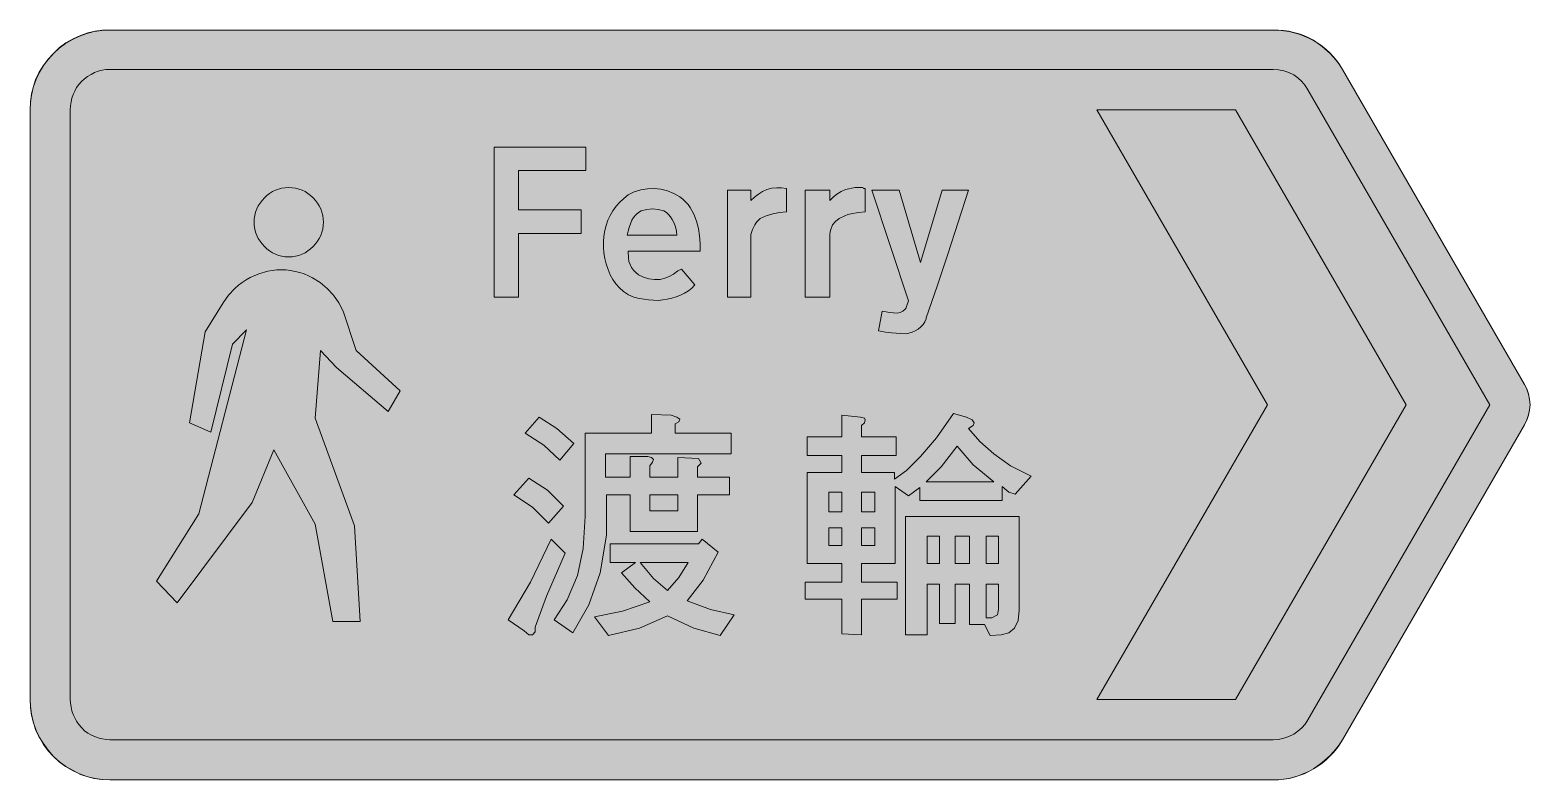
# Model space of a CAD drawing. Header units: metres. Extents: x 45 to 525, y 21 to 261.
import ezdxf

# ---------------------------------------------------------------- set-up
doc = ezdxf.new("R2010")
doc.units = ezdxf.units.M
for name, color, linetype, true_color in [('FILL_BLUE_0000FF', 7, 'Continuous', 0x0000ff), ('FILL_WHITE_FFFFFF', 7, 'Continuous', 0xffffff), ('STROKE_BLUE_0000FF', 7, 'Continuous', 0x0000ff)]:
    doc.layers.add(name, color=color, linetype=linetype, true_color=true_color)

msp = doc.modelspace()

# ---------------------------------------------------------------- hatches: boundary and pattern name
at = {"layer": 'FILL_BLUE_0000FF', "true_color": 0x0000ff}
h = msp.add_hatch(color=7, dxfattribs=at)
h.dxf.hatch_style = 1
h.paths.add_polyline_path([(442.35, 247.92), (444.1, 247.81), (445.76, 247.47), (447.37, 246.91), (448.95, 246.12), (450.29, 245.16), (451.54, 244.06), (452.62, 242.79), (453.45, 241.32), (511.65, 140.52), (453.45, 39.72), (452.62, 38.43), (451.54, 37.25), (450.29, 36.18), (448.95, 35.22), (447.37, 34.43), (445.76, 33.87), (444.1, 33.53), (442.35, 33.42), (70.05, 33.42), (68.92, 33.48), (67.8, 33.64), (66.67, 33.93), (65.55, 34.32), (64.26, 34.83), (63.07, 35.48), (62.01, 36.3), (61.05, 37.32), (60.21, 38.27), (59.47, 39.31), (58.86, 40.4), (58.35, 41.52), (57.96, 42.69), (57.67, 43.92), (57.51, 45.15), (57.45, 46.32), (57.45, 235.02), (57.51, 236.26), (57.67, 237.48), (57.96, 238.69), (58.35, 239.86), (58.86, 240.99), (59.47, 242.07), (60.21, 243.08), (61.05, 244.02), (61.99, 244.88), (63, 245.64), (64.08, 246.31), (65.21, 246.87), (66.38, 247.32), (67.59, 247.65), (68.81, 247.85), (70.05, 247.92), (442.35, 247.92)])
at = {"layer": 'FILL_WHITE_FFFFFF', "true_color": 0xffffff}
h = msp.add_hatch(color=7, dxfattribs=at)
h.dxf.hatch_style = 1
h.paths.add_polyline_path([(442.35, 260.52), (445.72, 260.34), (447.38, 260.11), (449.02, 259.77), (450.64, 259.32), (452.22, 258.75), (453.76, 258.05), (455.25, 257.22), (458.05, 255.26), (460.57, 253.02), (461.71, 251.81), (462.76, 250.55), (463.71, 249.25), (464.55, 247.92), (522.75, 147.12), (523.54, 145.67), (524.1, 144.05), (524.44, 142.31), (524.55, 140.52), (524.44, 138.9), (524.1, 137.26), (523.54, 135.67), (522.75, 134.22), (464.55, 33.42), (463.71, 32.09), (462.76, 30.79), (461.71, 29.53), (460.57, 28.32), (458.05, 26.08), (455.25, 24.12), (453.76, 23.28), (452.22, 22.55), (450.64, 21.93), (449.02, 21.42), (447.38, 21.03), (445.72, 20.75), (444.04, 20.58), (442.35, 20.52), (70.05, 20.52), (67.75, 20.63), (65.4, 20.97), (63.05, 21.53), (60.75, 22.32), (58.34, 23.51), (56.06, 24.83), (53.96, 26.33), (52.05, 28.02), (50.32, 30.1), (48.75, 32.26), (47.41, 34.47), (46.35, 36.72), (45.56, 39.19), (45, 41.63), (44.66, 44.02), (44.55, 46.32), (44.55, 235.02), (44.66, 237.32), (45, 239.71), (45.56, 242.15), (46.35, 244.62), (47.41, 246.86), (48.75, 249.05), (50.32, 251.12), (52.05, 253.02), (53.96, 254.88), (56.06, 256.43), (58.34, 257.7), (60.75, 258.72), (61.89, 259.23), (63.05, 259.63), (65.4, 260.18), (67.75, 260.45), (70.05, 260.52), (442.35, 260.52)])
h = msp.add_hatch(color=7, dxfattribs=at)
h.dxf.hatch_style = 1
h.paths.add_polyline_path([(440.55, 140.52), (385.95, 235.02), (430.35, 235.02), (484.95, 140.52), (430.35, 46.32), (385.95, 46.32), (440.55, 140.52)])
h = msp.add_hatch(color=7, dxfattribs=at)
h.dxf.hatch_style = 1
h.paths.add_polyline_path([(200.85, 175.02), (193.05, 175.02), (193.05, 223.02), (222.45, 223.02), (222.45, 215.52), (200.85, 215.52), (200.85, 202.92), (220.95, 202.92), (220.95, 195.42), (200.85, 195.42), (200.85, 175.02)])
h = msp.add_hatch(color=7, dxfattribs=at)
h.dxf.hatch_style = 1
h.paths.add_polyline_path([(138.39, 197.91), (138.23, 196.83), (137.96, 195.79), (137.59, 194.78), (137.12, 193.82), (136.55, 192.9), (135.89, 192.04), (135.15, 191.22), (134.33, 190.48), (133.47, 189.82), (132.55, 189.25), (131.59, 188.78), (130.58, 188.41), (129.54, 188.14), (128.46, 187.98), (127.35, 187.92), (126.24, 187.98), (125.16, 188.14), (124.12, 188.41), (123.11, 188.78), (122.15, 189.25), (121.23, 189.82), (120.37, 190.48), (119.55, 191.22), (118.81, 192.04), (118.15, 192.9), (117.58, 193.82), (117.11, 194.78), (116.74, 195.79), (116.47, 196.83), (116.31, 197.91), (116.25, 199.02), (116.31, 200.13), (116.47, 201.21), (116.74, 202.25), (117.11, 203.26), (117.58, 204.22), (118.15, 205.14), (118.81, 206), (119.55, 206.82), (120.37, 207.56), (121.23, 208.22), (122.15, 208.79), (123.11, 209.26), (124.12, 209.63), (125.16, 209.9), (126.24, 210.06), (127.35, 210.12), (128.46, 210.06), (129.54, 209.9), (130.58, 209.63), (131.59, 209.26), (132.55, 208.79), (133.47, 208.22), (134.33, 207.56), (135.15, 206.82), (135.89, 206), (136.55, 205.14), (137.12, 204.22), (137.59, 203.26), (137.96, 202.25), (138.23, 201.21), (138.39, 200.13), (138.45, 199.02), (138.39, 197.91)])
h = msp.add_hatch(color=7, dxfattribs=at)
h.dxf.hatch_style = 1
h.paths.add_polyline_path([(237.75, 175.06), (236.07, 175.81), (234.45, 176.82), (233.16, 178), (232.01, 179.3), (231.03, 180.7), (230.25, 182.22), (229.53, 183.92), (228.96, 185.65), (228.52, 187.39), (228.22, 189.16), (228.07, 190.94), (228.06, 192.72), (228.18, 194.52), (228.45, 196.32), (228.87, 197.99), (229.45, 199.62), (230.19, 201.19), (231.07, 202.7), (232.1, 204.11), (233.26, 205.43), (234.54, 206.64), (235.95, 207.72), (237.93, 208.69), (240, 209.36), (242.15, 209.72), (244.31, 209.78), (246.46, 209.55), (248.56, 209.03), (250.57, 208.22), (252.45, 207.12), (253.42, 206.39), (254.31, 205.56), (255.11, 204.65), (255.82, 203.67), (257.01, 201.55), (257.85, 199.32), (258.42, 197.02), (258.79, 194.63), (258.99, 192.19), (259.05, 189.72), (235.95, 189.72), (236.02, 187.51), (236.2, 186.47), (236.55, 185.52), (237.06, 184.5), (237.67, 183.65), (238.41, 182.9), (239.25, 182.22), (240.88, 181.44), (242.59, 180.91), (244.35, 180.66), (246.15, 180.72), (247.67, 181.06), (249.11, 181.62), (250.5, 182.41), (251.85, 183.42), (253.05, 184.02), (257.25, 178.92), (256.29, 177.9), (255.22, 177.05), (254.04, 176.3), (252.75, 175.62), (251.37, 175.1), (249.95, 174.67), (248.49, 174.34), (247.01, 174.12), (245.52, 174.01), (244.02, 174.02), (242.52, 174.15), (241.05, 174.42), (239.43, 174.58), (237.75, 175.06)])
h.paths.add_polyline_path([(251.44, 196.17), (251.14, 197.48), (250.66, 198.74), (250.05, 199.92), (249.54, 200.76), (248.92, 201.49), (248.19, 202.11), (247.35, 202.62), (245.55, 203.13), (243.75, 203.29), (241.95, 203.13), (240.15, 202.62), (239.26, 202.07), (238.42, 201.35), (237.7, 200.51), (237.15, 199.62), (236.29, 197.33), (235.93, 196.12), (235.65, 194.82), (251.55, 194.82), (251.44, 196.17)], flags=16)
h = msp.add_hatch(color=7, dxfattribs=at)
h.dxf.hatch_style = 1
h.paths.add_polyline_path([(276.43, 206.99), (277.69, 207.95), (279, 208.79), (280.35, 209.52), (281.92, 209.86), (283.5, 210.01), (285.07, 209.98), (286.65, 209.82), (286.65, 202.32), (284.41, 202.16), (282.22, 201.72), (280.15, 201.05), (278.25, 200.22), (277.24, 199.28), (276.77, 198.74), (276.45, 198.12), (275.74, 196.73), (275.25, 195.12), (275.25, 175.02), (267.75, 175.02), (267.75, 209.22), (275.25, 209.22), (275.25, 205.92), (276.43, 206.99)])
h = msp.add_hatch(color=7, dxfattribs=at)
h.dxf.hatch_style = 1
h.paths.add_polyline_path([(301.58, 206.99), (302.77, 207.95), (304.08, 208.79), (305.55, 209.52), (308.55, 210.12), (310.35, 210.12), (310.95, 210.12), (311.21, 209.97), (311.25, 209.82), (311.55, 209.82), (311.85, 209.82), (311.85, 202.32), (309.6, 202.13), (307.35, 201.72), (306.28, 201.44), (305.29, 201.08), (303.45, 200.22), (302.29, 199.28), (301.35, 198.12), (300.79, 196.73), (300.55, 195.97), (300.45, 195.12), (300.45, 175.02), (292.65, 175.02), (292.65, 209.22), (300.45, 209.22), (300.45, 205.92), (301.58, 206.99)])
h = msp.add_hatch(color=7, dxfattribs=at)
h.dxf.hatch_style = 1
h.paths.add_polyline_path([(325.65, 173.82), (313.95, 209.22), (322.65, 209.22), (329.55, 186.12), (336.45, 209.22), (344.85, 209.22), (338.25, 188.82), (334.8, 178.51), (331.35, 168.42), (331.35, 168.12), (330.92, 167.15), (330.32, 166.27), (329.58, 165.49), (328.72, 164.82), (327.79, 164.26), (326.79, 163.82), (325.77, 163.5), (324.75, 163.32), (320.25, 163.62), (318.26, 163.81), (316.05, 164.22), (317.25, 170.52), (319.65, 170.11), (322.05, 169.92), (322.98, 170.08), (323.89, 170.52), (324.62, 171.19), (324.88, 171.59), (325.05, 172.02), (325.65, 173.82)])
h = msp.add_hatch(color=7, dxfattribs=at)
h.dxf.hatch_style = 1
h.paths.add_polyline_path([(135.75, 102.42), (122.55, 126.12), (115.65, 109.32), (91.65, 77.22), (85.05, 84.12), (98.55, 105.72), (113.85, 164.52), (109.35, 160.02), (102.45, 131.82), (95.55, 134.82), (100.65, 163.92), (106.35, 173.22), (108.09, 175.62), (110.14, 177.83), (111.27, 178.84), (112.47, 179.76), (113.73, 180.59), (115.05, 181.32), (117.8, 182.5), (120.64, 183.31), (122.08, 183.57), (123.53, 183.72), (124.99, 183.78), (126.45, 183.72), (127.95, 183.56), (129.43, 183.29), (130.86, 182.92), (132.26, 182.46), (133.62, 181.9), (134.93, 181.26), (137.4, 179.71), (139.65, 177.83), (141.64, 175.66), (143.35, 173.22), (144.75, 170.52), (148.95, 157.92), (163.05, 145.02), (159.15, 138.42), (142.65, 152.52), (137.55, 157.92), (135.75, 136.32), (148.35, 101.82), (150.15, 71.22), (141.45, 71.22), (135.75, 102.42)])
h = msp.add_hatch(color=7, dxfattribs=at)
h.dxf.hatch_style = 1
h.paths.add_polyline_path([(213.15, 133.02), (218.55, 128.22), (214.05, 122.82), (208.95, 127.62), (202.95, 131.52), (207.45, 136.62), (213.15, 133.02)])
h = msp.add_hatch(color=7, dxfattribs=at)
h.dxf.hatch_style = 1
h.paths.add_polyline_path([(243.45, 137.52), (249.75, 137.22), (251.55, 136.62), (252.45, 136.02), (252.15, 135.12), (250.95, 134.52), (250.95, 131.52), (268.95, 131.52), (268.95, 124.92), (228.75, 124.92), (228.75, 117.42), (236.55, 117.42), (236.55, 124.02), (242.25, 124.02), (243.45, 123.72), (244.05, 123.12), (243.75, 122.22), (242.85, 121.02), (242.85, 117.42), (251.85, 117.42), (251.85, 123.72), (258.45, 123.42), (259.35, 121.92), (258.15, 120.72), (258.15, 117.42), (268.35, 117.42), (268.35, 111.72), (258.15, 111.72), (258.15, 100.02), (236.55, 100.02), (236.55, 111.72), (229.05, 111.72), (229.05, 98.82), (226.95, 86.82), (223.35, 76.62), (218.25, 67.62), (212.25, 71.82), (216.45, 78.12), (219.75, 85.92), (221.55, 94.62), (222.15, 104.82), (222.15, 131.52), (243.45, 131.52), (243.45, 137.52)])
h.paths.add_polyline_path([(251.85, 111.72), (242.85, 111.72), (242.85, 106.62), (251.85, 106.62), (251.85, 111.72)], flags=16)
h = msp.add_hatch(color=7, dxfattribs=at)
h.dxf.hatch_style = 1
h.paths.add_polyline_path([(310.65, 133.92), (310.65, 130.32), (321.75, 130.32), (321.75, 124.32), (310.65, 124.32), (310.65, 118.92), (321.15, 118.92), (321.15, 116.82), (325.05, 119.52), (329.55, 124.02), (334.65, 130.02), (340.05, 137.82), (344.25, 136.62), (346.05, 135.72), (346.65, 134.82), (346.35, 133.92), (344.85, 133.02), (348.45, 128.82), (352.95, 124.92), (358.35, 121.02), (364.95, 117.72), (359.85, 112.02), (357.75, 112.62), (355.65, 114.42), (355.65, 109.92), (329.25, 109.92), (329.25, 114.12), (325.65, 111.42), (321.45, 114.42), (321.45, 89.82), (310.65, 89.82), (310.65, 83.82), (322.05, 83.82), (322.05, 78.42), (310.65, 78.42), (310.65, 67.02), (304.35, 67.32), (304.35, 78.42), (292.65, 78.42), (292.65, 83.82), (304.35, 83.82), (304.35, 89.82), (293.25, 89.82), (293.25, 118.92), (304.35, 118.92), (304.35, 124.32), (293.25, 124.32), (293.25, 130.32), (304.35, 130.32), (304.35, 137.22), (310.35, 136.62), (311.55, 136.32), (311.85, 135.72), (311.55, 134.82), (310.65, 133.92)])
h.paths.add_polyline_path([(304.35, 101.22), (300.15, 101.22), (300.15, 95.52), (304.35, 95.52), (304.35, 101.22)], flags=16)
h.paths.add_polyline_path([(314.85, 95.52), (314.85, 101.22), (310.65, 101.22), (310.65, 95.52), (314.85, 95.52)], flags=16)
h.paths.add_polyline_path([(300.15, 106.32), (304.35, 106.32), (304.35, 112.62), (300.15, 112.62), (300.15, 106.32)], flags=16)
h.paths.add_polyline_path([(310.65, 112.62), (310.65, 106.32), (314.85, 106.32), (314.85, 112.62), (310.65, 112.62)], flags=16)
h.paths.add_polyline_path([(341.25, 127.32), (336.15, 120.72), (331.35, 115.92), (352.95, 115.92), (346.35, 121.32), (341.25, 127.32)], flags=16)
h = msp.add_hatch(color=7, dxfattribs=at)
h.dxf.hatch_style = 1
h.paths.add_polyline_path([(210.15, 113.22), (215.25, 108.12), (210.45, 102.72), (205.35, 107.82), (199.35, 111.72), (204.15, 117.12), (210.15, 113.22)])
h = msp.add_hatch(color=7, dxfattribs=at)
h.dxf.hatch_style = 1
h.paths.add_polyline_path([(359.55, 69.12), (357.75, 67.62), (355.35, 67.02), (351.75, 66.72), (349.95, 70.32), (345.15, 70.32), (345.15, 83.22), (340.65, 83.22), (340.65, 70.62), (335.55, 70.62), (335.55, 83.22), (331.65, 83.22), (331.65, 67.02), (324.75, 67.02), (324.75, 104.82), (361.05, 104.82), (361.05, 74.82), (360.75, 71.52), (359.55, 69.12)])
h.paths.add_polyline_path([(354.45, 89.82), (354.45, 98.52), (350.55, 98.52), (350.55, 89.82), (354.45, 89.82)], flags=16)
h.paths.add_polyline_path([(331.65, 89.82), (335.55, 89.82), (335.55, 98.52), (331.65, 98.52), (331.65, 89.82)], flags=16)
h.paths.add_polyline_path([(340.65, 98.52), (340.65, 89.82), (345.15, 89.82), (345.15, 98.52), (340.65, 98.52)], flags=16)
h.paths.add_polyline_path([(354.15, 73.32), (354.45, 75.12), (354.45, 83.22), (350.55, 83.22), (350.55, 72.42), (352.35, 72.42), (354.15, 73.32)], flags=16)
h = msp.add_hatch(color=7, dxfattribs=at)
h.dxf.hatch_style = 1
h.paths.add_polyline_path([(204.75, 83.82), (211.35, 97.62), (215.85, 93.12), (209.85, 79.32), (206.25, 69.42), (206.25, 67.92), (205.35, 67.02), (204.15, 67.02), (202.65, 68.22), (197.55, 71.82), (204.75, 83.82)])
h = msp.add_hatch(color=7, dxfattribs=at)
h.dxf.hatch_style = 1
h.paths.add_polyline_path([(259.65, 97.62), (264.75, 93.42), (259.95, 84.42), (254.85, 77.82), (262.35, 75.12), (269.85, 73.32), (265.35, 66.72), (256.95, 69.12), (248.55, 73.02), (239.55, 69.12), (229.65, 66.72), (225.15, 72.72), (234.15, 74.52), (242.85, 77.52), (238.05, 82.02), (233.85, 86.82), (238.35, 90.12), (230.25, 90.12), (230.25, 96.12), (258.45, 96.12), (259.65, 97.62)])
h.paths.add_polyline_path([(248.55, 81.12), (252.15, 85.32), (255.15, 90.12), (239.85, 90.12), (244.05, 85.02), (248.55, 81.12)], flags=16)

# ---------------------------------------------------------------- linework, layer by layer
at = {"layer": 'FILL_BLUE_0000FF', "lineweight": 0, "true_color": 0x0000ff}
msp.add_lwpolyline([(442.35, 247.92), (444.1, 247.81), (445.76, 247.47), (447.37, 246.91), (448.95, 246.12), (450.29, 245.16), (451.54, 244.06), (452.62, 242.79), (453.45, 241.32), (511.65, 140.52), (453.45, 39.72), (452.62, 38.43), (451.54, 37.25), (450.29, 36.18), (448.95, 35.22), (447.37, 34.43), (445.76, 33.87), (444.1, 33.53), (442.35, 33.42), (70.05, 33.42), (68.92, 33.48), (67.8, 33.64), (66.67, 33.93), (65.55, 34.32), (64.26, 34.83), (63.07, 35.48), (62.01, 36.3), (61.05, 37.32), (60.21, 38.27), (59.47, 39.31), (58.86, 40.4), (58.35, 41.52), (57.96, 42.69), (57.67, 43.92), (57.51, 45.15), (57.45, 46.32), (57.45, 235.02), (57.51, 236.26), (57.67, 237.48), (57.96, 238.69), (58.35, 239.86), (58.86, 240.99), (59.47, 242.07), (60.21, 243.08), (61.05, 244.02), (61.99, 244.88), (63, 245.64), (64.08, 246.31), (65.21, 246.87), (66.38, 247.32), (67.59, 247.65), (68.81, 247.85), (70.05, 247.92)], close=True, dxfattribs=at)
at = {"layer": 'FILL_WHITE_FFFFFF', "lineweight": 0, "true_color": 0xffffff}
for points in [[(442.35, 260.52), (445.72, 260.34), (447.38, 260.11), (449.02, 259.77), (450.64, 259.32), (452.22, 258.75), (453.76, 258.05), (455.25, 257.22), (458.05, 255.26), (460.57, 253.02), (461.71, 251.81), (462.76, 250.55), (463.71, 249.25), (464.55, 247.92), (522.75, 147.12), (523.54, 145.67), (524.1, 144.05), (524.44, 142.31), (524.55, 140.52), (524.44, 138.9), (524.1, 137.26), (523.54, 135.67), (522.75, 134.22), (464.55, 33.42), (463.71, 32.09), (462.76, 30.79), (461.71, 29.53), (460.57, 28.32), (458.05, 26.08), (455.25, 24.12), (453.76, 23.28), (452.22, 22.55), (450.64, 21.93), (449.02, 21.42), (447.38, 21.03), (445.72, 20.75), (444.04, 20.58), (442.35, 20.52), (70.05, 20.52), (67.75, 20.63), (65.4, 20.97), (63.05, 21.53), (60.75, 22.32), (58.34, 23.51), (56.06, 24.83), (53.96, 26.33), (52.05, 28.02), (50.32, 30.1), (48.75, 32.26), (47.41, 34.47), (46.35, 36.72), (45.56, 39.19), (45, 41.63), (44.66, 44.02), (44.55, 46.32), (44.55, 235.02), (44.66, 237.32), (45, 239.71), (45.56, 242.15), (46.35, 244.62), (47.41, 246.86), (48.75, 249.05), (50.32, 251.12), (52.05, 253.02), (53.96, 254.88), (56.06, 256.43), (58.34, 257.7), (60.75, 258.72), (61.89, 259.23), (63.05, 259.63), (65.4, 260.18), (67.75, 260.45), (70.05, 260.52)], [(200.85, 175.02), (193.05, 175.02), (193.05, 223.02), (222.45, 223.02), (222.45, 215.52), (200.85, 215.52), (200.85, 202.92), (220.95, 202.92), (220.95, 195.42), (200.85, 195.42)], [(138.39, 197.91), (138.23, 196.83), (137.96, 195.79), (137.59, 194.78), (137.12, 193.82), (136.55, 192.9), (135.89, 192.04), (135.15, 191.22), (134.33, 190.48), (133.47, 189.82), (132.55, 189.25), (131.59, 188.78), (130.58, 188.41), (129.54, 188.14), (128.46, 187.98), (127.35, 187.92), (126.24, 187.98), (125.16, 188.14), (124.12, 188.41), (123.11, 188.78), (122.15, 189.25), (121.23, 189.82), (120.37, 190.48), (119.55, 191.22), (118.81, 192.04), (118.15, 192.9), (117.58, 193.82), (117.11, 194.78), (116.74, 195.79), (116.47, 196.83), (116.31, 197.91), (116.25, 199.02), (116.31, 200.13), (116.47, 201.21), (116.74, 202.25), (117.11, 203.26), (117.58, 204.22), (118.15, 205.14), (118.81, 206), (119.55, 206.82), (120.37, 207.56), (121.23, 208.22), (122.15, 208.79), (123.11, 209.26), (124.12, 209.63), (125.16, 209.9), (126.24, 210.06), (127.35, 210.12), (128.46, 210.06), (129.54, 209.9), (130.58, 209.63), (131.59, 209.26), (132.55, 208.79), (133.47, 208.22), (134.33, 207.56), (135.15, 206.82), (135.89, 206), (136.55, 205.14), (137.12, 204.22), (137.59, 203.26), (137.96, 202.25), (138.23, 201.21), (138.39, 200.13), (138.45, 199.02)], [(237.75, 175.06), (236.07, 175.81), (234.45, 176.82), (233.16, 178), (232.01, 179.3), (231.03, 180.7), (230.25, 182.22), (229.53, 183.92), (228.96, 185.65), (228.52, 187.39), (228.22, 189.16), (228.07, 190.94), (228.06, 192.72), (228.18, 194.52), (228.45, 196.32), (228.87, 197.99), (229.45, 199.62), (230.19, 201.19), (231.07, 202.7), (232.1, 204.11), (233.26, 205.43), (234.54, 206.64), (235.95, 207.72), (237.93, 208.69), (240, 209.36), (242.15, 209.72), (244.31, 209.78), (246.46, 209.55), (248.56, 209.03), (250.57, 208.22), (252.45, 207.12), (253.42, 206.39), (254.31, 205.56), (255.11, 204.65), (255.82, 203.67), (257.01, 201.55), (257.85, 199.32), (258.42, 197.02), (258.79, 194.63), (258.99, 192.19), (259.05, 189.72), (235.95, 189.72), (236.02, 187.51), (236.2, 186.47), (236.55, 185.52), (237.06, 184.5), (237.67, 183.65), (238.41, 182.9), (239.25, 182.22), (240.88, 181.44), (242.59, 180.91), (244.35, 180.66), (246.15, 180.72), (247.67, 181.06), (249.11, 181.62), (250.5, 182.41), (251.85, 183.42), (253.05, 184.02), (257.25, 178.92), (256.29, 177.9), (255.22, 177.05), (254.04, 176.3), (252.75, 175.62), (251.37, 175.1), (249.95, 174.67), (248.49, 174.34), (247.01, 174.12), (245.52, 174.01), (244.02, 174.02), (242.52, 174.15), (241.05, 174.42), (239.43, 174.58)], [(276.43, 206.99), (277.69, 207.95), (279, 208.79), (280.35, 209.52), (281.92, 209.86), (283.5, 210.01), (285.07, 209.98), (286.65, 209.82), (286.65, 202.32), (284.41, 202.16), (282.22, 201.72), (280.15, 201.05), (278.25, 200.22), (277.24, 199.28), (276.77, 198.74), (276.45, 198.12), (275.74, 196.73), (275.25, 195.12), (275.25, 175.02), (267.75, 175.02), (267.75, 209.22), (275.25, 209.22), (275.25, 205.92)], [(301.58, 206.99), (302.77, 207.95), (304.08, 208.79), (305.55, 209.52), (308.55, 210.12), (310.35, 210.12), (310.95, 210.12), (311.21, 209.97), (311.25, 209.82), (311.55, 209.82), (311.85, 209.82), (311.85, 202.32), (309.6, 202.13), (307.35, 201.72), (306.28, 201.44), (305.29, 201.08), (303.45, 200.22), (302.29, 199.28), (301.35, 198.12), (300.79, 196.73), (300.55, 195.97), (300.45, 195.12), (300.45, 175.02), (292.65, 175.02), (292.65, 209.22), (300.45, 209.22), (300.45, 205.92)], [(325.65, 173.82), (313.95, 209.22), (322.65, 209.22), (329.55, 186.12), (336.45, 209.22), (344.85, 209.22), (338.25, 188.82), (334.8, 178.51), (331.35, 168.42), (331.35, 168.12), (330.92, 167.15), (330.32, 166.27), (329.58, 165.49), (328.72, 164.82), (327.79, 164.26), (326.79, 163.82), (325.77, 163.5), (324.75, 163.32), (320.25, 163.62), (318.26, 163.81), (316.05, 164.22), (317.25, 170.52), (319.65, 170.11), (322.05, 169.92), (322.98, 170.08), (323.89, 170.52), (324.62, 171.19), (324.88, 171.59), (325.05, 172.02)], [(251.44, 196.17), (251.14, 197.48), (250.66, 198.74), (250.05, 199.92), (249.54, 200.76), (248.92, 201.49), (248.19, 202.11), (247.35, 202.62), (245.55, 203.13), (243.75, 203.29), (241.95, 203.13), (240.15, 202.62), (239.26, 202.07), (238.42, 201.35), (237.7, 200.51), (237.15, 199.62), (236.29, 197.33), (235.93, 196.12), (235.65, 194.82), (251.55, 194.82)], [(135.75, 102.42), (122.55, 126.12), (115.65, 109.32), (91.65, 77.22), (85.05, 84.12), (98.55, 105.72), (113.85, 164.52), (109.35, 160.02), (102.45, 131.82), (95.55, 134.82), (100.65, 163.92), (106.35, 173.22), (108.09, 175.62), (110.14, 177.83), (111.27, 178.84), (112.47, 179.76), (113.73, 180.59), (115.05, 181.32), (117.8, 182.5), (120.64, 183.31), (122.08, 183.57), (123.53, 183.72), (124.99, 183.78), (126.45, 183.72), (127.95, 183.56), (129.43, 183.29), (130.86, 182.92), (132.26, 182.46), (133.62, 181.9), (134.93, 181.26), (137.4, 179.71), (139.65, 177.83), (141.64, 175.66), (143.35, 173.22), (144.75, 170.52), (148.95, 157.92), (163.05, 145.02), (159.15, 138.42), (142.65, 152.52), (137.55, 157.92), (135.75, 136.32), (148.35, 101.82), (150.15, 71.22), (141.45, 71.22)], [(213.15, 133.02), (218.55, 128.22), (214.05, 122.82), (208.95, 127.62), (202.95, 131.52), (207.45, 136.62)], [(243.45, 137.52), (249.75, 137.22), (251.55, 136.62), (252.45, 136.02), (252.15, 135.12), (250.95, 134.52), (250.95, 131.52), (268.95, 131.52), (268.95, 124.92), (228.75, 124.92), (228.75, 117.42), (236.55, 117.42), (236.55, 124.02), (242.25, 124.02), (243.45, 123.72), (244.05, 123.12), (243.75, 122.22), (242.85, 121.02), (242.85, 117.42), (251.85, 117.42), (251.85, 123.72), (258.45, 123.42), (259.35, 121.92), (258.15, 120.72), (258.15, 117.42), (268.35, 117.42), (268.35, 111.72), (258.15, 111.72), (258.15, 100.02), (236.55, 100.02), (236.55, 111.72), (229.05, 111.72), (229.05, 98.82), (226.95, 86.82), (223.35, 76.62), (218.25, 67.62), (212.25, 71.82), (216.45, 78.12), (219.75, 85.92), (221.55, 94.62), (222.15, 104.82), (222.15, 131.52), (243.45, 131.52)], [(310.65, 133.92), (310.65, 130.32), (321.75, 130.32), (321.75, 124.32), (310.65, 124.32), (310.65, 118.92), (321.15, 118.92), (321.15, 116.82), (325.05, 119.52), (329.55, 124.02), (334.65, 130.02), (340.05, 137.82), (344.25, 136.62), (346.05, 135.72), (346.65, 134.82), (346.35, 133.92), (344.85, 133.02), (348.45, 128.82), (352.95, 124.92), (358.35, 121.02), (364.95, 117.72), (359.85, 112.02), (357.75, 112.62), (355.65, 114.42), (355.65, 109.92), (329.25, 109.92), (329.25, 114.12), (325.65, 111.42), (321.45, 114.42), (321.45, 89.82), (310.65, 89.82), (310.65, 83.82), (322.05, 83.82), (322.05, 78.42), (310.65, 78.42), (310.65, 67.02), (304.35, 67.32), (304.35, 78.42), (292.65, 78.42), (292.65, 83.82), (304.35, 83.82), (304.35, 89.82), (293.25, 89.82), (293.25, 118.92), (304.35, 118.92), (304.35, 124.32), (293.25, 124.32), (293.25, 130.32), (304.35, 130.32), (304.35, 137.22), (310.35, 136.62), (311.55, 136.32), (311.85, 135.72), (311.55, 134.82)], [(341.25, 127.32), (336.15, 120.72), (331.35, 115.92), (352.95, 115.92), (346.35, 121.32)], [(210.15, 113.22), (215.25, 108.12), (210.45, 102.72), (205.35, 107.82), (199.35, 111.72), (204.15, 117.12)], [(251.85, 111.72), (242.85, 111.72), (242.85, 106.62), (251.85, 106.62)], [(300.15, 106.32), (304.35, 106.32), (304.35, 112.62), (300.15, 112.62)], [(310.65, 112.62), (310.65, 106.32), (314.85, 106.32), (314.85, 112.62)], [(304.35, 101.22), (300.15, 101.22), (300.15, 95.52), (304.35, 95.52)], [(314.85, 95.52), (314.85, 101.22), (310.65, 101.22), (310.65, 95.52)], [(359.55, 69.12), (357.75, 67.62), (355.35, 67.02), (351.75, 66.72), (349.95, 70.32), (345.15, 70.32), (345.15, 83.22), (340.65, 83.22), (340.65, 70.62), (335.55, 70.62), (335.55, 83.22), (331.65, 83.22), (331.65, 67.02), (324.75, 67.02), (324.75, 104.82), (361.05, 104.82), (361.05, 74.82), (360.75, 71.52)], [(204.75, 83.82), (211.35, 97.62), (215.85, 93.12), (209.85, 79.32), (206.25, 69.42), (206.25, 67.92), (205.35, 67.02), (204.15, 67.02), (202.65, 68.22), (197.55, 71.82)], [(259.65, 97.62), (264.75, 93.42), (259.95, 84.42), (254.85, 77.82), (262.35, 75.12), (269.85, 73.32), (265.35, 66.72), (256.95, 69.12), (248.55, 73.02), (239.55, 69.12), (229.65, 66.72), (225.15, 72.72), (234.15, 74.52), (242.85, 77.52), (238.05, 82.02), (233.85, 86.82), (238.35, 90.12), (230.25, 90.12), (230.25, 96.12), (258.45, 96.12)], [(331.65, 89.82), (335.55, 89.82), (335.55, 98.52), (331.65, 98.52)], [(340.65, 98.52), (340.65, 89.82), (345.15, 89.82), (345.15, 98.52)], [(354.45, 89.82), (354.45, 98.52), (350.55, 98.52), (350.55, 89.82)], [(248.55, 81.12), (252.15, 85.32), (255.15, 90.12), (239.85, 90.12), (244.05, 85.02)], [(354.15, 73.32), (354.45, 75.12), (354.45, 83.22), (350.55, 83.22), (350.55, 72.42), (352.35, 72.42)]]:
    msp.add_lwpolyline(points, close=True, dxfattribs=at)
at = {"layer": 'FILL_WHITE_FFFFFF', "lineweight": 0, "true_color": 0x0000ff}
msp.add_lwpolyline([(440.55, 140.52), (385.95, 235.02), (430.35, 235.02), (484.95, 140.52), (430.35, 46.32), (385.95, 46.32)], close=True, dxfattribs=at)
at = {"layer": 'STROKE_BLUE_0000FF', "lineweight": 0, "true_color": 0x0000ff}
msp.add_lwpolyline([(442.35, 20.52), (70.05, 20.52), (67.58, 20.65), (65.13, 21.02), (62.72, 21.63), (60.37, 22.47), (58.11, 23.54), (55.96, 24.82), (53.93, 26.32), (52.05, 28.02), (50.35, 29.9), (48.85, 31.93), (47.57, 34.1), (46.5, 36.38), (45.66, 38.76), (45.05, 41.22), (44.68, 43.75), (44.55, 46.32), (44.55, 235.02), (44.68, 237.58), (45.05, 240.07), (45.66, 242.48), (46.5, 244.81), (47.57, 247.03), (48.85, 249.15), (50.35, 251.15), (52.05, 253.02), (53.93, 254.72), (55.96, 256.22), (58.11, 257.5), (60.37, 258.57), (62.72, 259.41), (65.13, 260.02), (67.58, 260.39), (70.05, 260.52), (442.35, 260.52), (444.08, 260.46), (445.79, 260.3), (447.47, 260.03), (449.11, 259.65), (450.71, 259.17), (452.27, 258.59), (453.79, 257.91), (455.25, 257.14), (456.66, 256.28), (458, 255.33), (459.28, 254.3), (460.49, 253.18), (461.63, 251.98), (462.69, 250.7), (463.66, 249.35), (464.55, 247.92), (522.75, 147.12), (523.54, 145.61), (524.1, 144.01), (524.44, 142.35), (524.55, 140.67), (524.44, 138.99), (524.1, 137.33), (523.54, 135.73), (522.75, 134.22), (464.55, 33.42), (463.66, 31.99), (462.69, 30.63), (461.63, 29.33), (460.49, 28.11), (459.28, 26.97), (458, 25.91), (456.66, 24.93), (455.25, 24.04), (453.79, 23.25), (452.27, 22.54), (450.71, 21.94), (449.11, 21.44), (447.47, 21.04), (445.79, 20.75), (444.08, 20.58), (442.35, 20.52)], dxfattribs=at)

doc.saveas('drawing.dxf')
